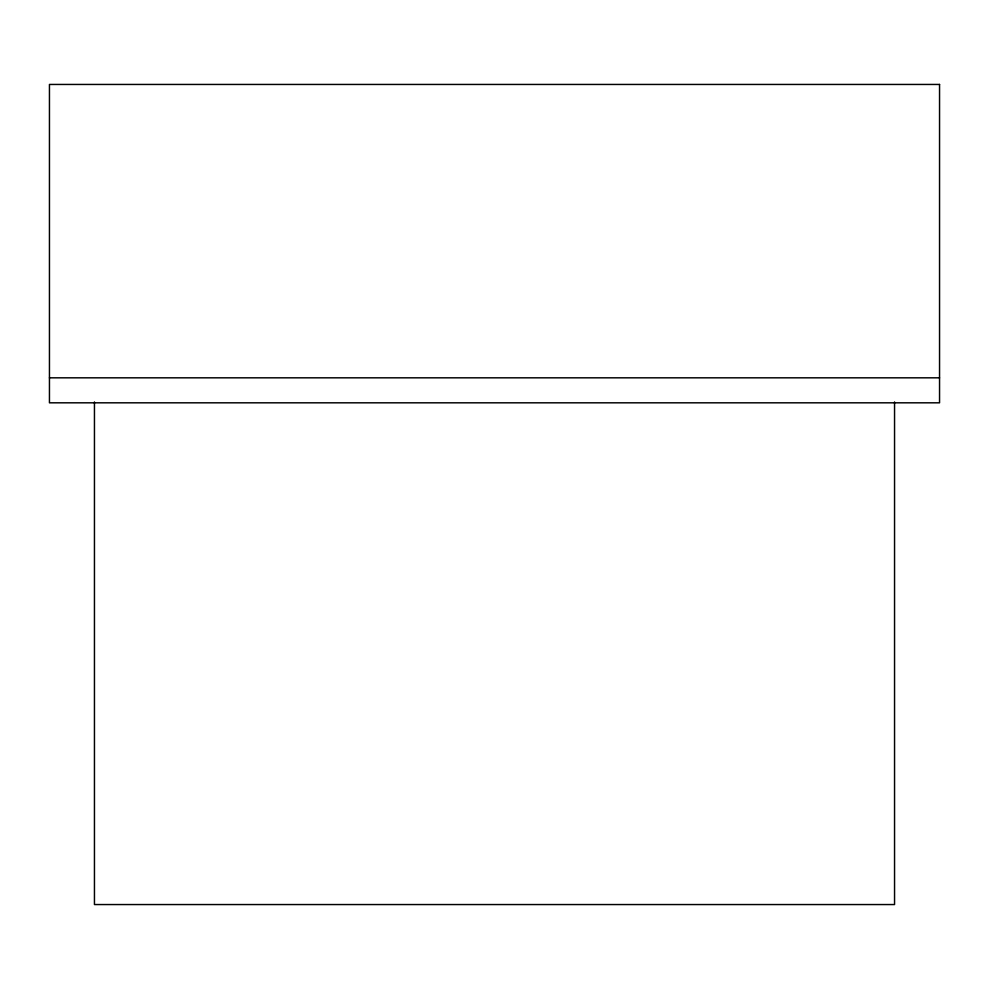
<?xml version="1.0" encoding="UTF-8"?>
<svg xmlns="http://www.w3.org/2000/svg" width="989" height="989" viewBox="0 0 989 989"><rect width="100%" height="100%" fill="white"/><g stroke="black" fill="none" stroke-linecap="round" stroke-linejoin="round"><path stroke-width="1.48" d="M49.45 377.823L939.55 377.823M894.551 401.942L894.551 904.552L94.45 904.552L94.45 401.942M939.55 84.448L49.45 84.448L49.45 402.82L939.55 402.82L939.55 84.448"/></g></svg>
